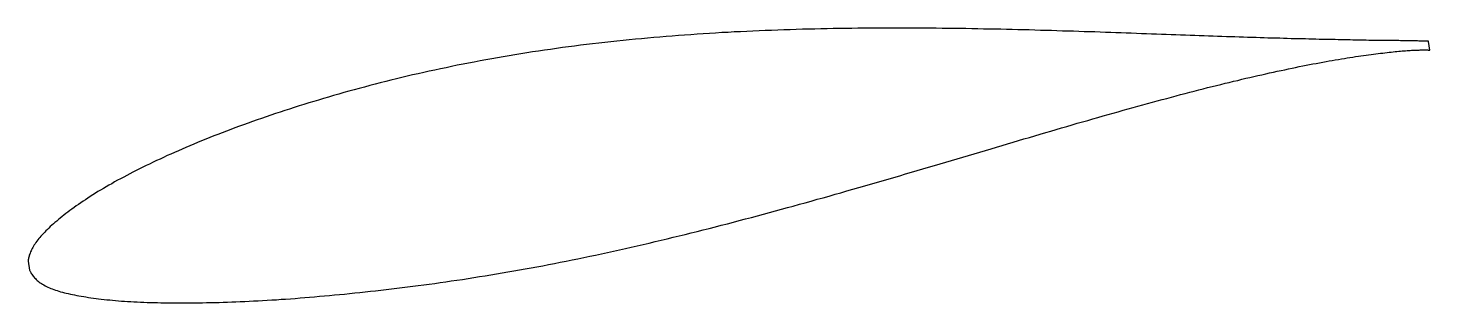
# Model space of a CAD drawing. Header units: metres. Extents: x -34 to 70, y -8 to 12.
import ezdxf

# ---------------------------------------------------------------- set-up
doc = ezdxf.new("R2010")
doc.units = ezdxf.units.M

msp = doc.modelspace()

# ---------------------------------------------------------------- linework, layer by layer
msp.add_lwpolyline([(69.61, 11.37), (69.61, 11.37), (69.61, 11.37), (69.6, 11.38), (69.58, 11.38), (69.56, 11.38), (69.54, 11.38), (69.51, 11.38), (69.48, 11.38), (69.45, 11.39), (69.41, 11.39), (69.37, 11.39), (69.32, 11.39), (69.27, 11.39), (69.21, 11.39), (69.15, 11.4), (69.09, 11.4), (69.02, 11.4), (68.95, 11.4), (68.88, 11.4), (68.8, 11.41), (68.72, 11.41), (68.63, 11.41), (68.54, 11.41), (68.44, 11.41), (68.34, 11.41), (68.24, 11.41), (68.13, 11.42), (68.02, 11.42), (67.91, 11.42), (67.79, 11.42), (67.67, 11.42), (67.54, 11.42), (67.41, 11.43), (67.28, 11.43), (67.14, 11.43), (67, 11.43), (66.85, 11.43), (66.7, 11.43), (66.55, 11.44), (66.39, 11.44), (66.23, 11.44), (66.06, 11.44), (65.89, 11.44), (65.72, 11.45), (65.54, 11.45), (65.36, 11.45), (65.18, 11.45), (64.99, 11.46), (64.8, 11.46), (64.61, 11.46), (64.41, 11.47), (64.2, 11.47), (64, 11.47), (63.79, 11.48), (63.57, 11.48), (63.36, 11.48), (63.14, 11.49), (62.91, 11.49), (62.68, 11.5), (62.45, 11.5), (62.22, 11.51), (61.98, 11.51), (61.74, 11.52), (61.49, 11.52), (61.24, 11.53), (60.99, 11.53), (60.73, 11.54), (60.47, 11.55), (60.21, 11.55), (59.94, 11.56), (59.67, 11.57), (59.4, 11.57), (59.12, 11.58), (58.84, 11.59), (58.56, 11.6), (58.28, 11.61), (57.99, 11.61), (57.69, 11.62), (57.4, 11.63), (57.1, 11.64), (56.8, 11.65), (56.49, 11.66), (56.18, 11.67), (55.87, 11.68), (55.56, 11.69), (55.24, 11.7), (54.92, 11.71), (54.6, 11.72), (54.27, 11.73), (53.94, 11.74), (53.61, 11.76), (53.27, 11.77), (52.94, 11.78), (52.59, 11.79), (52.25, 11.8), (51.9, 11.81), (51.56, 11.83), (51.2, 11.84), (50.85, 11.85), (50.49, 11.87), (50.13, 11.88), (49.77, 11.89), (49.41, 11.9), (49.04, 11.92), (48.67, 11.93), (48.3, 11.94), (47.92, 11.96), (47.54, 11.97), (47.16, 11.98), (46.78, 12), (46.4, 12.01), (46.01, 12.03), (45.62, 12.04), (45.23, 12.05), (44.84, 12.07), (44.44, 12.08), (44.04, 12.09), (43.64, 12.11), (43.24, 12.12), (42.84, 12.13), (42.43, 12.14), (42.02, 12.16), (41.61, 12.17), (41.2, 12.18), (40.79, 12.19), (40.37, 12.2), (39.96, 12.22), (39.54, 12.23), (39.12, 12.24), (38.69, 12.25), (38.27, 12.26), (37.84, 12.27), (37.42, 12.28), (36.99, 12.29), (36.56, 12.29), (36.13, 12.3), (35.69, 12.31), (35.26, 12.32), (34.82, 12.32), (34.38, 12.33), (33.94, 12.34), (33.5, 12.34), (33.06, 12.35), (32.62, 12.35), (32.18, 12.35), (31.73, 12.36), (31.29, 12.36), (30.84, 12.36), (30.39, 12.36), (29.94, 12.36), (29.49, 12.36), (29.04, 12.36), (28.59, 12.36), (28.14, 12.36), (27.69, 12.35), (27.23, 12.35), (26.78, 12.34), (26.32, 12.34), (25.87, 12.33), (25.41, 12.32), (24.95, 12.31), (24.49, 12.3), (24.04, 12.29), (23.58, 12.28), (23.12, 12.27), (22.66, 12.26), (22.2, 12.24), (21.74, 12.23), (21.28, 12.21), (20.82, 12.19), (20.36, 12.17), (19.9, 12.16), (19.44, 12.13), (18.98, 12.11), (18.51, 12.09), (18.05, 12.07), (17.59, 12.04), (17.13, 12.02), (16.67, 11.99), (16.21, 11.96), (15.75, 11.93), (15.29, 11.9), (14.83, 11.87), (14.37, 11.84), (13.91, 11.8), (13.45, 11.77), (12.99, 11.73), (12.53, 11.69), (12.08, 11.65), (11.62, 11.61), (11.16, 11.57), (10.71, 11.53), (10.25, 11.48), (9.8, 11.44), (9.34, 11.39), (8.89, 11.34), (8.44, 11.29), (7.99, 11.24), (7.53, 11.19), (7.08, 11.14), (6.64, 11.08), (6.19, 11.02), (5.74, 10.97), (5.29, 10.91), (4.85, 10.85), (4.41, 10.78), (3.96, 10.72), (3.52, 10.65), (3.08, 10.59), (2.64, 10.52), (2.21, 10.45), (1.77, 10.38), (1.33, 10.31), (0.9, 10.23), (0.47, 10.16), (0.04, 10.08), (-0.39, 10), (-0.82, 9.92), (-1.25, 9.84), (-1.67, 9.76), (-2.09, 9.68), (-2.52, 9.6), (-2.94, 9.51), (-3.35, 9.42), (-3.77, 9.33), (-4.19, 9.24), (-4.6, 9.15), (-5.01, 9.06), (-5.42, 8.97), (-5.83, 8.88), (-6.23, 8.78), (-6.64, 8.68), (-7.04, 8.59), (-7.44, 8.49), (-7.83, 8.39), (-8.23, 8.29), (-8.62, 8.19), (-9.02, 8.09), (-9.4, 7.98), (-9.79, 7.88), (-10.18, 7.78), (-10.56, 7.67), (-10.94, 7.57), (-11.32, 7.46), (-11.7, 7.35), (-12.07, 7.24), (-12.44, 7.13), (-12.81, 7.02), (-13.18, 6.91), (-13.54, 6.8), (-13.9, 6.69), (-14.26, 6.58), (-14.62, 6.47), (-14.97, 6.35), (-15.33, 6.24), (-15.68, 6.12), (-16.02, 6.01), (-16.37, 5.89), (-16.71, 5.78), (-17.05, 5.66), (-17.38, 5.54), (-17.72, 5.43), (-18.05, 5.31), (-18.38, 5.19), (-18.7, 5.07), (-19.03, 4.95), (-19.34, 4.83), (-19.66, 4.71), (-19.98, 4.59), (-20.29, 4.47), (-20.59, 4.35), (-20.9, 4.23), (-21.2, 4.11), (-21.5, 3.99), (-21.8, 3.86), (-22.09, 3.74), (-22.38, 3.62), (-22.67, 3.5), (-22.95, 3.38), (-23.23, 3.25), (-23.51, 3.13), (-23.79, 3.01), (-24.06, 2.89), (-24.33, 2.76), (-24.59, 2.64), (-24.85, 2.52), (-25.11, 2.4), (-25.37, 2.27), (-25.62, 2.15), (-25.87, 2.03), (-26.11, 1.91), (-26.36, 1.78), (-26.6, 1.66), (-26.83, 1.54), (-27.06, 1.42), (-27.29, 1.3), (-27.52, 1.18), (-27.74, 1.06), (-27.96, 0.94), (-28.17, 0.81), (-28.38, 0.69), (-28.59, 0.57), (-28.8, 0.45), (-29, 0.33), (-29.2, 0.22), (-29.39, 0.1), (-29.58, -0.02), (-29.77, -0.14), (-29.95, -0.26), (-30.13, -0.38), (-30.31, -0.49), (-30.48, -0.61), (-30.65, -0.73), (-30.81, -0.84), (-30.97, -0.96), (-31.13, -1.07), (-31.29, -1.19), (-31.44, -1.3), (-31.58, -1.41), (-31.73, -1.52), (-31.87, -1.63), (-32, -1.74), (-32.13, -1.85), (-32.26, -1.96), (-32.39, -2.07), (-32.51, -2.17), (-32.62, -2.28), (-32.74, -2.38), (-32.85, -2.49), (-32.95, -2.59), (-33.06, -2.69), (-33.15, -2.79), (-33.25, -2.89), (-33.34, -2.99), (-33.43, -3.08), (-33.51, -3.18), (-33.59, -3.27), (-33.67, -3.37), (-33.74, -3.46), (-33.81, -3.56), (-33.87, -3.65), (-33.93, -3.74), (-33.99, -3.83), (-34.04, -3.92), (-34.09, -4.01), (-34.13, -4.09), (-34.17, -4.18), (-34.21, -4.26), (-34.24, -4.34), (-34.27, -4.42), (-34.3, -4.5), (-34.32, -4.57), (-34.34, -4.64), (-34.36, -4.71), (-34.37, -4.77), (-34.38, -4.83), (-34.39, -4.88), (-34.39, -4.91), (-34.39, -4.94), (-34.29, -5.6), (-34.28, -5.61), (-34.28, -5.62), (-34.26, -5.65), (-34.24, -5.68), (-34.22, -5.73), (-34.18, -5.79), (-34.15, -5.85), (-34.11, -5.91), (-34.06, -5.98), (-34.01, -6.05), (-33.96, -6.11), (-33.9, -6.18), (-33.84, -6.24), (-33.78, -6.31), (-33.71, -6.37), (-33.64, -6.43), (-33.56, -6.49), (-33.48, -6.55), (-33.4, -6.6), (-33.31, -6.66), (-33.22, -6.71), (-33.12, -6.76), (-33.02, -6.81), (-32.92, -6.86), (-32.81, -6.91), (-32.7, -6.96), (-32.59, -7), (-32.47, -7.05), (-32.35, -7.09), (-32.23, -7.13), (-32.1, -7.17), (-31.97, -7.21), (-31.83, -7.24), (-31.69, -7.28), (-31.55, -7.32), (-31.4, -7.35), (-31.25, -7.38), (-31.09, -7.42), (-30.93, -7.45), (-30.77, -7.48), (-30.61, -7.51), (-30.44, -7.54), (-30.26, -7.57), (-30.09, -7.6), (-29.91, -7.63), (-29.72, -7.66), (-29.53, -7.68), (-29.34, -7.71), (-29.15, -7.73), (-28.95, -7.76), (-28.75, -7.78), (-28.54, -7.8), (-28.33, -7.82), (-28.12, -7.84), (-27.9, -7.86), (-27.68, -7.88), (-27.46, -7.9), (-27.23, -7.91), (-27, -7.93), (-26.77, -7.94), (-26.53, -7.96), (-26.29, -7.97), (-26.05, -7.98), (-25.8, -7.99), (-25.55, -8), (-25.3, -8.01), (-25.05, -8.02), (-24.79, -8.02), (-24.52, -8.03), (-24.26, -8.03), (-23.99, -8.04), (-23.72, -8.04), (-23.44, -8.04), (-23.16, -8.04), (-22.88, -8.04), (-22.6, -8.04), (-22.31, -8.04), (-22.02, -8.04), (-21.72, -8.03), (-21.43, -8.03), (-21.13, -8.02), (-20.82, -8.01), (-20.52, -8.01), (-20.21, -8), (-19.9, -7.99), (-19.59, -7.98), (-19.27, -7.97), (-18.95, -7.95), (-18.63, -7.94), (-18.3, -7.93), (-17.97, -7.91), (-17.64, -7.89), (-17.31, -7.88), (-16.97, -7.86), (-16.64, -7.84), (-16.29, -7.82), (-15.95, -7.8), (-15.6, -7.77), (-15.26, -7.75), (-14.9, -7.73), (-14.55, -7.7), (-14.19, -7.67), (-13.84, -7.64), (-13.48, -7.62), (-13.11, -7.59), (-12.75, -7.55), (-12.38, -7.52), (-12.01, -7.49), (-11.64, -7.45), (-11.26, -7.42), (-10.89, -7.38), (-10.51, -7.34), (-10.13, -7.3), (-9.75, -7.26), (-9.36, -7.22), (-8.97, -7.18), (-8.59, -7.14), (-8.2, -7.09), (-7.8, -7.05), (-7.41, -7), (-7.01, -6.95), (-6.61, -6.9), (-6.21, -6.85), (-5.81, -6.8), (-5.41, -6.75), (-5, -6.7), (-4.6, -6.64), (-4.19, -6.59), (-3.78, -6.53), (-3.37, -6.47), (-2.96, -6.41), (-2.54, -6.35), (-2.12, -6.29), (-1.71, -6.22), (-1.29, -6.16), (-0.87, -6.09), (-0.45, -6.02), (-0.03, -5.96), (0.4, -5.89), (0.82, -5.81), (1.25, -5.74), (1.68, -5.67), (2.11, -5.59), (2.53, -5.51), (2.97, -5.44), (3.4, -5.36), (3.83, -5.28), (4.26, -5.19), (4.7, -5.11), (5.13, -5.02), (5.57, -4.94), (6.01, -4.85), (6.44, -4.76), (6.88, -4.67), (7.32, -4.58), (7.76, -4.49), (8.2, -4.39), (8.64, -4.3), (9.08, -4.2), (9.53, -4.1), (9.97, -4), (10.41, -3.9), (10.85, -3.8), (11.3, -3.7), (11.74, -3.6), (12.19, -3.49), (12.63, -3.39), (13.08, -3.28), (13.52, -3.17), (13.97, -3.06), (14.42, -2.95), (14.86, -2.84), (15.31, -2.73), (15.75, -2.62), (16.2, -2.51), (16.65, -2.39), (17.09, -2.28), (17.54, -2.16), (17.99, -2.05), (18.43, -1.93), (18.88, -1.81), (19.33, -1.69), (19.77, -1.57), (20.22, -1.45), (20.66, -1.33), (21.11, -1.21), (21.55, -1.09), (22, -0.97), (22.44, -0.85), (22.89, -0.72), (23.33, -0.6), (23.77, -0.48), (24.22, -0.35), (24.66, -0.23), (25.1, -0.11), (25.54, 0.02), (25.98, 0.14), (26.42, 0.27), (26.86, 0.4), (27.3, 0.52), (27.74, 0.65), (28.17, 0.77), (28.61, 0.9), (29.05, 1.03), (29.48, 1.15), (29.91, 1.28), (30.35, 1.4), (30.78, 1.53), (31.21, 1.66), (31.64, 1.78), (32.07, 1.91), (32.49, 2.03), (32.92, 2.16), (33.35, 2.29), (33.77, 2.41), (34.19, 2.54), (34.61, 2.66), (35.04, 2.79), (35.45, 2.91), (35.87, 3.03), (36.29, 3.16), (36.7, 3.28), (37.12, 3.4), (37.53, 3.53), (37.94, 3.65), (38.35, 3.77), (38.76, 3.89), (39.17, 4.01), (39.57, 4.13), (39.97, 4.25), (40.38, 4.37), (40.78, 4.48), (41.18, 4.6), (41.57, 4.72), (41.97, 4.83), (42.36, 4.95), (42.75, 5.06), (43.14, 5.17), (43.53, 5.29), (43.92, 5.4), (44.3, 5.51), (44.68, 5.62), (45.06, 5.73), (45.44, 5.84), (45.82, 5.94), (46.19, 6.05), (46.56, 6.15), (46.93, 6.26), (47.3, 6.36), (47.67, 6.46), (48.03, 6.56), (48.39, 6.66), (48.75, 6.76), (49.11, 6.86), (49.46, 6.96), (49.82, 7.05), (50.17, 7.14), (50.52, 7.24), (50.86, 7.33), (51.2, 7.42), (51.55, 7.51), (51.88, 7.6), (52.22, 7.68), (52.55, 7.77), (52.88, 7.85), (53.21, 7.94), (53.54, 8.02), (53.86, 8.1), (54.18, 8.18), (54.5, 8.26), (54.81, 8.33), (55.13, 8.41), (55.44, 8.48), (55.74, 8.56), (56.05, 8.63), (56.35, 8.7), (56.65, 8.77), (56.94, 8.84), (57.24, 8.9), (57.53, 8.97), (57.81, 9.03), (58.1, 9.09), (58.38, 9.15), (58.66, 9.21), (58.93, 9.27), (59.21, 9.33), (59.48, 9.39), (59.74, 9.44), (60.01, 9.5), (60.27, 9.55), (60.52, 9.6), (60.78, 9.65), (61.03, 9.7), (61.27, 9.74), (61.52, 9.79), (61.76, 9.83), (62, 9.88), (62.23, 9.92), (62.46, 9.96), (62.69, 10), (62.92, 10.04), (63.14, 10.07), (63.36, 10.11), (63.57, 10.15), (63.78, 10.18), (63.99, 10.21), (64.19, 10.24), (64.4, 10.27), (64.59, 10.3), (64.79, 10.33), (64.98, 10.36), (65.16, 10.38), (65.35, 10.41), (65.53, 10.43), (65.7, 10.45), (65.88, 10.47), (66.05, 10.5), (66.21, 10.51), (66.37, 10.53), (66.53, 10.55), (66.69, 10.57), (66.84, 10.58), (66.98, 10.6), (67.13, 10.61), (67.27, 10.63), (67.4, 10.64), (67.53, 10.65), (67.66, 10.66), (67.79, 10.67), (67.91, 10.68), (68.03, 10.69), (68.14, 10.7), (68.25, 10.7), (68.35, 10.71), (68.46, 10.71), (68.55, 10.72), (68.65, 10.72), (68.74, 10.73), (68.82, 10.73), (68.91, 10.73), (68.99, 10.74), (69.06, 10.74), (69.13, 10.74), (69.2, 10.74), (69.26, 10.74), (69.32, 10.74), (69.37, 10.74), (69.42, 10.74), (69.47, 10.74), (69.51, 10.74), (69.55, 10.74), (69.59, 10.73), (69.62, 10.73), (69.64, 10.73), (69.67, 10.73), (69.69, 10.73), (69.7, 10.73), (69.71, 10.72), (69.72, 10.72), (69.72, 10.72)], close=True)

doc.saveas('drawing.dxf')
